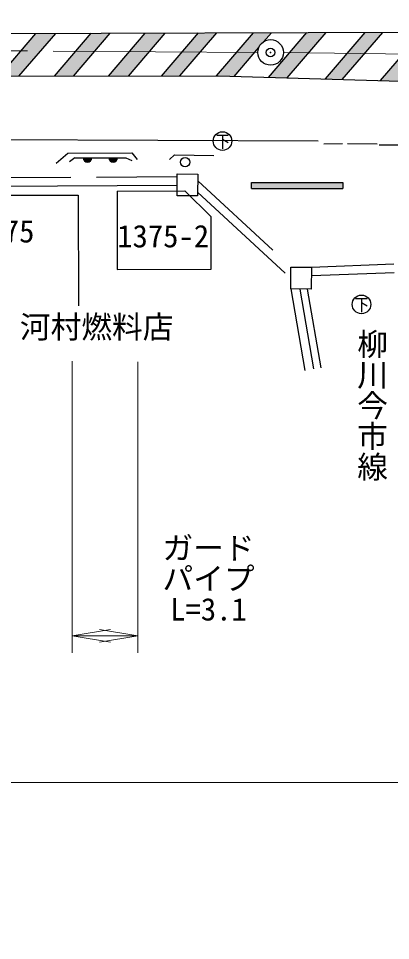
# Model space of a CAD drawing. Units: millimetres, scale not verified. Extents: x -55602354 to 84056675, y -218924267 to 380000.
# Drawn here: x 260830 to 282644, y 222411 to 276534 of the extents above; entities that cross this region are included whole.
import ezdxf
from ezdxf.enums import TextEntityAlignment as Align

# ---------------------------------------------------------------- set-up
doc = ezdxf.new("R2010")
doc.units = ezdxf.units.MM
doc.header["$LTSCALE"] = 1000
doc.header["$PDMODE"] = 32
doc.header["$PDSIZE"] = 500
doc.linetypes.add('CHAIN', pattern=[18.5, 12, -1.5, 3.5, -1.5])
doc.linetypes.add('DASHED', pattern=[7.5, 6, -1.5])
for name, color, linetype, lineweight in [('M-BGD', 7, 'Continuous', 25), ('M-BGD-EXST', 7, 'Continuous', 25), ('M-BMK', 2, 'CHAIN', 13), ('M-BMK-SRVR', 3, 'Continuous', 25), ('M-STR-HTXT', 7, 'Continuous', 13), ('M-STR-STRC', 7, 'Continuous', 25)]:
    doc.layers.add(name, color=color, linetype=linetype, lineweight=lineweight)
doc.layers.add('M-BMK-HTXT', color=7, linetype='Continuous')
doc.layers.add('M-OTRS', color=6, linetype='Continuous')
doc.styles.add('@ＭＳ ゴシック', font='')
doc.styles.add('ＭＳ ゴシック', font='')
doc.styles.get('@ＭＳ ゴシック').set_extended_font_data('@MS Gothic')
doc.styles.get('ＭＳ ゴシック').set_extended_font_data('MS Gothic')

# ---------------------------------------------------------------- blocks, each defined once
blk = doc.blocks.new('open_arrow')
at = {"color": 0, "linetype": 'Continuous', "lineweight": -2}
blk.add_lwpolyline([(7.5, 1.25), (0, 0), (7.5, -1.25)], dxfattribs=at)

msp = doc.modelspace()

# ---------------------------------------------------------------- hatches: boundary and pattern name
at = {"layer": 'M-BGD'}
for points in [[(265128, 268351), (264628, 268351), (264628, 268347), (264628, 268342), (264628, 268338), (264629, 268334), (264629, 268329), (264629, 268325), (264630, 268320), (264630, 268316), (264631, 268312), (264632, 268308), (264633, 268303), (264634, 268299), (264634, 268295), (264636, 268290), (264637, 268286), (264638, 268282), (264639, 268278), (264640, 268274), (264642, 268270), (264643, 268265), (264645, 268261), (264646, 268257), (264648, 268253), (264650, 268249), (264652, 268245), (264653, 268241), (264655, 268237), (264657, 268234), (264659, 268230), (264662, 268226), (264664, 268222), (264666, 268219), (264668, 268215), (264671, 268211), (264673, 268208), (264676, 268204), (264678, 268201), (264681, 268197), (264684, 268194), (264687, 268190), (264689, 268187), (264692, 268184), (264695, 268181), (264698, 268177), (264701, 268174), (264705, 268171), (264708, 268168), (264711, 268165), (264714, 268162), (264717, 268160), (264721, 268157), (264724, 268154), (264728, 268151), (264731, 268149), (264735, 268146), (264738, 268144), (264742, 268141), (264746, 268139), (264749, 268137), (264753, 268135), (264757, 268132), (264761, 268130), (264765, 268128), (264769, 268126), (264773, 268125), (264777, 268123), (264781, 268121), (264785, 268119), (264789, 268118), (264793, 268116), (264797, 268115), (264801, 268113), (264805, 268112), (264809, 268111), (264814, 268110), (264818, 268109), (264822, 268108), (264826, 268107), (264831, 268106), (264835, 268105), (264839, 268104), (264843, 268104), (264848, 268103), (264852, 268103), (264856, 268102), (264861, 268102), (264865, 268102), (264870, 268101), (264874, 268101), (264878, 268101), (264883, 268101), (264887, 268101), (264891, 268102), (264896, 268102), (264900, 268102), (264904, 268103), (264909, 268103), (264913, 268104), (264917, 268104), (264922, 268105), (264926, 268106), (264930, 268107), (264934, 268108), (264939, 268109), (264943, 268110), (264947, 268111), (264951, 268112), (264955, 268113), (264960, 268115), (264964, 268116), (264968, 268118), (264972, 268119), (264976, 268121), (264980, 268123), (264984, 268125), (264988, 268127), (264992, 268129), (264996, 268131), (264999, 268133), (265003, 268135), (265007, 268137), (265011, 268139), (265014, 268142), (265018, 268144), (265022, 268147), (265025, 268149), (265029, 268152), (265032, 268154), (265036, 268157), (265039, 268160), (265042, 268163), (265045, 268166), (265049, 268168), (265052, 268171), (265055, 268175), (265058, 268178), (265061, 268181), (265064, 268184), (265067, 268187), (265070, 268191), (265072, 268194), (265075, 268197), (265078, 268201), (265080, 268204), (265083, 268208), (265085, 268212), (265088, 268215), (265090, 268219), (265092, 268223), (265095, 268226), (265097, 268230), (265099, 268234), (265101, 268238), (265103, 268242), (265105, 268246), (265106, 268250), (265108, 268254), (265110, 268258), (265111, 268262), (265113, 268266), (265114, 268270), (265116, 268274), (265117, 268278), (265118, 268282), (265120, 268287), (265121, 268291), (265122, 268295), (265123, 268299), (265123, 268304), (265124, 268308), (265125, 268312), (265126, 268317), (265126, 268321), (265127, 268325), (265127, 268330), (265127, 268334), (265128, 268338), (265128, 268343), (265128, 268347)], [(266628, 268353), (266128, 268352), (266128, 268348), (266128, 268344), (266128, 268339), (266129, 268335), (266129, 268330), (266129, 268326), (266130, 268322), (266130, 268317), (266131, 268313), (266132, 268309), (266133, 268305), (266134, 268300), (266134, 268296), (266136, 268292), (266137, 268288), (266138, 268283), (266139, 268279), (266140, 268275), (266142, 268271), (266143, 268267), (266145, 268263), (266146, 268259), (266148, 268255), (266150, 268251), (266152, 268247), (266153, 268243), (266155, 268239), (266157, 268235), (266159, 268231), (266162, 268227), (266164, 268224), (266166, 268220), (266168, 268216), (266171, 268213), (266173, 268209), (266176, 268205), (266178, 268202), (266181, 268198), (266184, 268195), (266187, 268192), (266189, 268188), (266192, 268185), (266195, 268182), (266198, 268179), (266201, 268176), (266205, 268173), (266208, 268170), (266211, 268167), (266214, 268164), (266217, 268161), (266221, 268158), (266224, 268155), (266228, 268153), (266231, 268150), (266235, 268148), (266238, 268145), (266242, 268143), (266246, 268140), (266249, 268138), (266253, 268136), (266257, 268134), (266261, 268132), (266265, 268130), (266269, 268128), (266273, 268126), (266277, 268124), (266281, 268122), (266285, 268121), (266289, 268119), (266293, 268118), (266297, 268116), (266301, 268115), (266305, 268113), (266309, 268112), (266314, 268111), (266318, 268110), (266322, 268109), (266326, 268108), (266331, 268107), (266335, 268106), (266339, 268106), (266343, 268105), (266348, 268104), (266352, 268104), (266356, 268103), (266361, 268103), (266365, 268103), (266370, 268103), (266374, 268103), (266378, 268103), (266383, 268103), (266387, 268103), (266391, 268103), (266396, 268103), (266400, 268103), (266404, 268104), (266409, 268104), (266413, 268105), (266417, 268106), (266422, 268106), (266426, 268107), (266430, 268108), (266434, 268109), (266439, 268110), (266443, 268111), (266447, 268112), (266451, 268113), (266455, 268115), (266460, 268116), (266464, 268118), (266468, 268119), (266472, 268121), (266476, 268122), (266480, 268124), (266484, 268126), (266488, 268128), (266492, 268130), (266496, 268132), (266499, 268134), (266503, 268136), (266507, 268138), (266511, 268141), (266514, 268143), (266518, 268145), (266522, 268148), (266525, 268150), (266529, 268153), (266532, 268156), (266536, 268158), (266539, 268161), (266542, 268164), (266545, 268167), (266549, 268170), (266552, 268173), (266555, 268176), (266558, 268179), (266561, 268182), (266564, 268185), (266567, 268189), (266570, 268192), (266572, 268195), (266575, 268199), (266578, 268202), (266580, 268206), (266583, 268209), (266585, 268213), (266588, 268217), (266590, 268220), (266592, 268224), (266595, 268228), (266597, 268231), (266599, 268235), (266601, 268239), (266603, 268243), (266605, 268247), (266606, 268251), (266608, 268255), (266610, 268259), (266611, 268263), (266613, 268267), (266614, 268271), (266616, 268275), (266617, 268280), (266618, 268284), (266620, 268288), (266621, 268292), (266622, 268296), (266623, 268301), (266623, 268305), (266624, 268309), (266625, 268314), (266626, 268318), (266626, 268322), (266627, 268327), (266627, 268331), (266627, 268335), (266628, 268340), (266628, 268344), (266628, 268348)]]:
    msp.add_hatch(color=256, dxfattribs=at).paths.add_polyline_path(points)
at = {"layer": 'M-STR-STRC'}
for points in [[(-55594916, -215317041, 1), (-55594610, -215317070, 1), (-55594305, -215317098, 1), (-55580797, -215307366, 0.41421), (-55580889, -215307431, 0.41421), (-55580745, -215307064, 0.41421), (-55580837, -215307129, 0.41421), (-55580692, -215306761, 0.41421), (-55580785, -215306827, 0.41421), (-55566345, -215305448, 1), (-55566384, -215305752, 1), (-55566423, -215306056, 1), (-55597548, -215332337, 0.41421), (-55597635, -215332409, 0.41421), (-55597517, -215332032, 0.41421), (-55597604, -215332103, 0.41421), (-55597486, -215331727, 0.41421), (-55597573, -215331798, 0.41421), (-55585677, -215342470, 0.41421), (-55585743, -215342562, 0.41421), (-55585726, -215342167, 0.41421), (-55585792, -215342259, 0.41421), (-55585774, -215341865, 0.41421), (-55585841, -215341956, 0.41421), (-55571762, -215344566, 1), (-55571732, -215344261, 1), (-55571703, -215343956, 1), (-55559075, -215335789, 1), (-55559380, -215335758, 1), (-55559685, -215335727, 1), (-55555688, -215322973, 1), (-55555727, -215323277, 1), (-55555767, -215323581, 1), (-55393271, -215354691, 1), (-55393233, -215354387, 1), (-55393196, -215354083, 1), (-55410449, -215351682, 1), (-55410411, -215351378, 1), (-55410374, -215351073, 1), (-55407336, -215338454, 1), (-55407557, -215338427, 1), (-55407777, -215338399, 1), (-55271677, -215370690, 1), (-55271982, -215370659, 1), (-55272287, -215370628, 1), (-55266346, -215358322, 1), (-55266377, -215358627, 1), (-55266407, -215358932, 1), (-55289179, -215367259, 1), (-55289140, -215366955, 1), (-55289100, -215366651, 1), (571140, 349427, -0.39598), (571140, 349427), (571140, 348155), (571851, 348154), (573112, 350484, 0.38568), (573112, 350484)], [(262133, 274626), (263016, 275659), (261854, 275655), (260980, 274633)], [(265298, 274605), (266208, 275668), (265097, 275665), (264196, 274612)], [(268503, 274584), (269439, 275678), (268264, 275675), (267338, 274592)], [(271498, 274565), (272458, 275688), (271376, 275684), (270425, 274572)], [(274673, 274544), (274922, 274835), (274930, 274852), (274936, 274864), (274941, 274876), (274947, 274887), (274954, 274899), (274960, 274910), (274967, 274921), (274973, 274933), (274980, 274944), (274987, 274955), (274995, 274965), (275002, 274976), (275010, 274987), (275018, 274997), (275026, 275007), (275034, 275018), (275043, 275028), (275052, 275037), (275060, 275047), (275069, 275057), (275078, 275066), (275088, 275075), (275097, 275084), (275107, 275093), (275117, 275102), (275126, 275110), (275137, 275119), (275147, 275127), (275157, 275135), (275168, 275143), (275178, 275150), (275189, 275158), (275200, 275165), (275211, 275172), (275660, 275697), (274611, 275694), (273633, 274551)], [(277861, 274532), (278866, 275707), (277742, 275704), (276742, 274535)], [(281161, 274523), (282183, 275717), (281162, 275714), (280146, 274526)], [(262133, 274626), (260980, 274633), (259700, 273137), (260861, 273139)], [(265298, 274605), (264196, 274612), (262939, 273143), (264049, 273145)], [(268503, 274584), (267338, 274592), (266103, 273149), (267276, 273151)], [(270293, 273157), (271498, 274565), (270425, 274572), (269212, 273155)], [(274673, 274544), (273633, 274551), (272443, 273160), (272558, 273161), (273467, 273134)], [(277861, 274532), (276742, 274535), (275494, 273076), (276588, 273044)], [(281161, 274523), (280146, 274526), (278823, 272980), (279816, 272951)], [(284621, 274514), (283451, 274517), (282056, 272886), (283200, 272853)], [(279845, 266561), (279845, 266895), (274485, 266895), (274485, 266561)]]:
    msp.add_hatch(color=256, dxfattribs=at).paths.add_polyline_path(points)

# ---------------------------------------------------------------- linework, layer by layer
at = {"layer": 'M-BGD'}
for p, q in [((263043, 268045), (263734, 268626)), ((263734, 268626), (267483, 268654)), ((267483, 268654), (267784, 268250)), ((269687, 268262), (269971, 268530)), ((269971, 268530), (272276, 268496)), ((264128, 268351), (263829, 268125)), ((264128, 268351), (265628, 268352)), ((265628, 268352), (267128, 268353)), ((267128, 268353), (267474, 268188)), ((270131, 266120), (270137, 267409)), ((270137, 267409), (271340, 267403)), ((271340, 267403), (271334, 266114)), ((242906, 266605), (270132, 266749)), ((266613, 266401), (270589, 266411)), ((266613, 266401), (266620, 261807)), ((270589, 266411), (272120, 264895)), ((271335, 266332), (276461, 261577)), ((256750, 266146), (264333, 266160)), ((264333, 266160), (264345, 259666)), ((271334, 266114), (270131, 266120)), ((272120, 261822), (272120, 264895)), ((266620, 261807), (272120, 261822)), ((276794, 260655), (276801, 261944)), ((276801, 261944), (278004, 261938)), ((278004, 261938), (277997, 260648)), ((278024, 261438), (282863, 261631)), ((277997, 260648), (276794, 260655)), ((276794, 260655), (277623, 255870)), ((277321, 260652), (278134, 255959)), ((277753, 260650), (278553, 256032)), ((280599, 260095), (281280, 260095)), ((280940, 260095), (280940, 259301)), ((281280, 259642), (280940, 259838))]:
    msp.add_line(p, q, dxfattribs=at)
at = {"layer": 'M-BGD', "linetype": 'DASHED'}
for p, q in [((242910, 267105), (270136, 267249)), ((271338, 267011), (276801, 261944)), ((278004, 261938), (282843, 262131))]:
    msp.add_line(p, q, dxfattribs=at)
at = {"layer": 'M-BGD'}
for centre, radius in [((270599, 268098), 272), ((280940, 259750), 545)]:
    msp.add_circle(centre, radius, dxfattribs=at)
for centre in [(264878, 268351), (266378, 268353)]:
    msp.add_arc(centre, 250, 180.0508, 0.0508, dxfattribs=at)
at = {"layer": 'M-BGD-EXST'}
for p, q in [((272454, 269679), (273134, 269679)), ((272794, 269679), (272794, 268886)), ((273134, 269226), (272794, 269422))]:
    msp.add_line(p, q, dxfattribs=at)
msp.add_circle((272794, 269335), 545, dxfattribs=at)
at = {"layer": 'M-BMK'}
for p, q in [((274861, 274543), (176621, 275182)), ((276361, 274529), (310811, 274129))]:
    msp.add_line(p, q, dxfattribs=at)
at = {"layer": 'M-BMK-SRVR'}
msp.add_circle((275611, 274538), 750, dxfattribs=at)
at = {"layer": 'M-OTRS'}
msp.add_point((275611, 274538), dxfattribs=at)
at = {"layer": 'M-STR-HTXT'}
for p, q in [((263974, 256417), (263974, 239293)), ((267829, 256369), (267829, 239293)), ((263974, 240293), (267829, 240293)), ((74201, 231685), (349249, 231685))]:
    msp.add_line(p, q, dxfattribs=at)
at = {"layer": 'M-STR-STRC'}
for p, q in [((253222, 275629), (291486, 275746)), ((259700, 273137), (261854, 275655)), ((260861, 273139), (263016, 275659)), ((262939, 273143), (265097, 275665)), ((264049, 273145), (266208, 275668)), ((266103, 273149), (268264, 275675)), ((267276, 273151), (269439, 275678)), ((269212, 273155), (271376, 275684)), ((270293, 273157), (272458, 275688)), ((272443, 273160), (274611, 275694)), ((275203, 275163), (275660, 275697)), ((275494, 273076), (277742, 275704)), ((276588, 273044), (278866, 275707)), ((278823, 272980), (281162, 275714)), ((279816, 272951), (282183, 275717)), ((282056, 272886), (284484, 275724)), ((273467, 273134), (274922, 274835)), ((234030, 273090), (272558, 273161)), ((272558, 273161), (292005, 272598)), ((234039, 269545), (278393, 269350)), ((278727, 269182), (279835, 269190)), ((280114, 269191), (281854, 269172)), ((281986, 269119), (283487, 269119)), ((274485, 266895), (279845, 266895)), ((274485, 266561), (274485, 266895)), ((279845, 266895), (279845, 266561)), ((274485, 266561), (279845, 266561))]:
    msp.add_line(p, q, dxfattribs=at)

# ---------------------------------------------------------------- block references
at = {"layer": 'M-STR-HTXT', "xscale": 300, "yscale": 300}
msp.add_blockref('open_arrow', (263974, 240293), dxfattribs=at)
at = {"layer": 'M-STR-HTXT', "xscale": 300, "yscale": 300, "rotation": 180}
msp.add_blockref('open_arrow', (267829, 240293), dxfattribs=at)

# ---------------------------------------------------------------- texts
at = {"layer": 'M-BMK-HTXT', "style": 'ＭＳ ゴシック'}
for s, p in [('1375', (258176, 262987)), ('1375-2', (266619, 262700)), ('河村燃料店', (260914, 257368))]:
    msp.add_text(s, height=1320, dxfattribs=at).set_placement(p, align=Align.BOTTOM_LEFT)
at = {"layer": 'M-BMK-HTXT', "style": '@ＭＳ ゴシック'}
msp.add_text('柳川今市線', height=1320, rotation=270, dxfattribs=at).set_placement((280513, 258332), align=Align.BOTTOM_LEFT)
at = {"layer": 'M-STR-HTXT', "style": 'ＭＳ ゴシック'}
for s, p in [('ガード', (271973, 244399)), ('パイプ', (271973, 242599)), ('L=3.1', (271973, 240799))]:
    msp.add_text(s, height=1320, dxfattribs=at).set_placement(p, align=Align.BOTTOM_CENTER)

doc.saveas('drawing.dxf')
